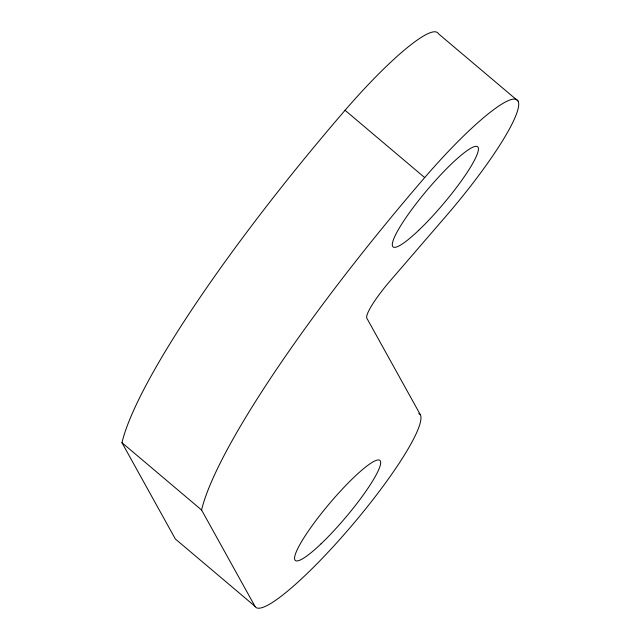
<?xml version="1.0" encoding="UTF-8"?>
<svg xmlns="http://www.w3.org/2000/svg" width="640" height="640" viewBox="0 0 640 640"><rect width="100%" height="100%" fill="white"/><g stroke="black" fill="none" stroke-linecap="round" stroke-linejoin="round"><path stroke-width="0.96" d="M518.04 101.024L438.424 33.72A126.792 20.624 -49.8 0 0 345.072 110.288A392.456 63.832 -49.8 0 0 121.96 442.688L175.336 538.976L254.952 606.28A126.792 20.624 -49.8 0 0 348.296 529.712A126.792 20.624 -49.8 0 0 420.296 414.632L366.928 318.352A41.56 6.76 -49.8 0 1 390.92 279.992L446.04 216.104A126.792 20.624 -49.8 0 0 518.04 101.024A126.792 20.624 -49.8 0 0 424.688 177.592A392.456 63.832 -49.8 0 0 201.576 510L254.952 606.28M345.072 110.288L424.688 177.592M418.776 413.352L420.296 414.632M121.96 442.688L201.576 510M418.784 230.224A65.512 10.656 -49.8 0 0 478.08 147.336A65.512 10.656 -49.8 0 0 409.232 212.984A65.512 10.656 -49.8 0 0 418.784 230.224M321.04 543.824A65.512 10.656 -49.8 0 0 380.336 460.944A65.512 10.656 -49.8 0 0 311.488 526.592A65.512 10.656 -49.8 0 0 321.04 543.824"/></g></svg>
